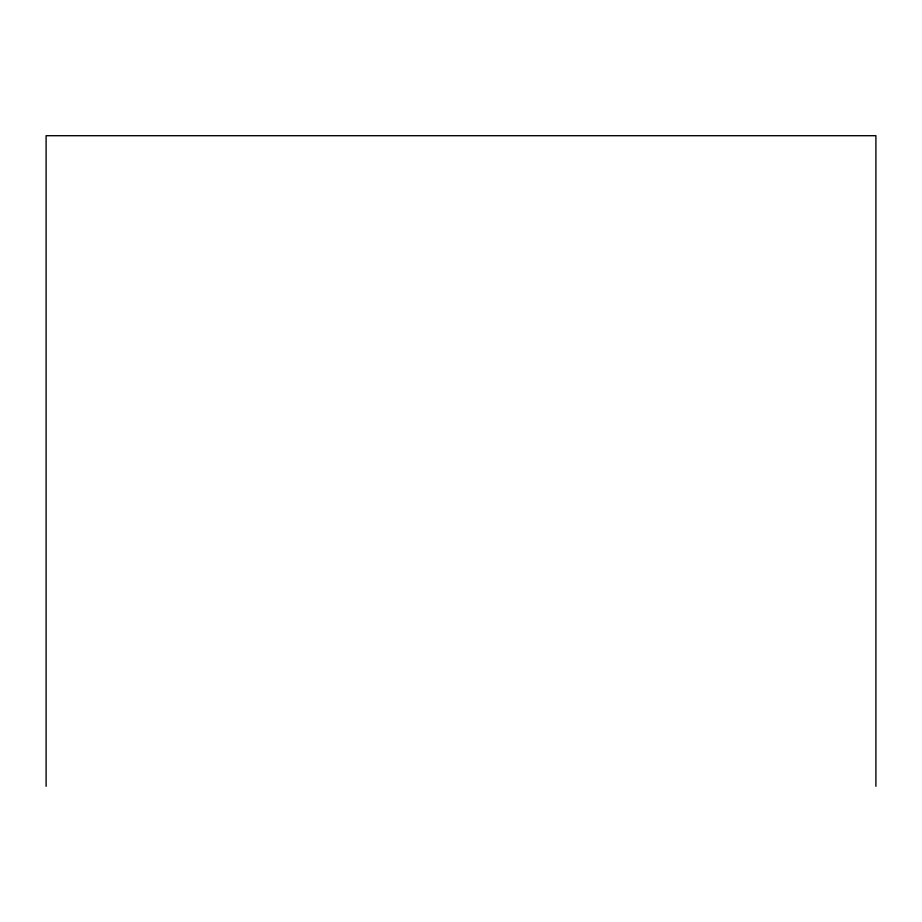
<?xml version="1.0" encoding="UTF-8"?>
<svg xmlns="http://www.w3.org/2000/svg" width="922" height="922" viewBox="0 0 922 922"><rect width="100%" height="100%" fill="white"/><g stroke="black" fill="none" stroke-linecap="round" stroke-linejoin="round"><path stroke-width="1.38" d="M875.9 786.293L875.9 135.707L46.1 135.707L46.1 786.293"/></g></svg>
